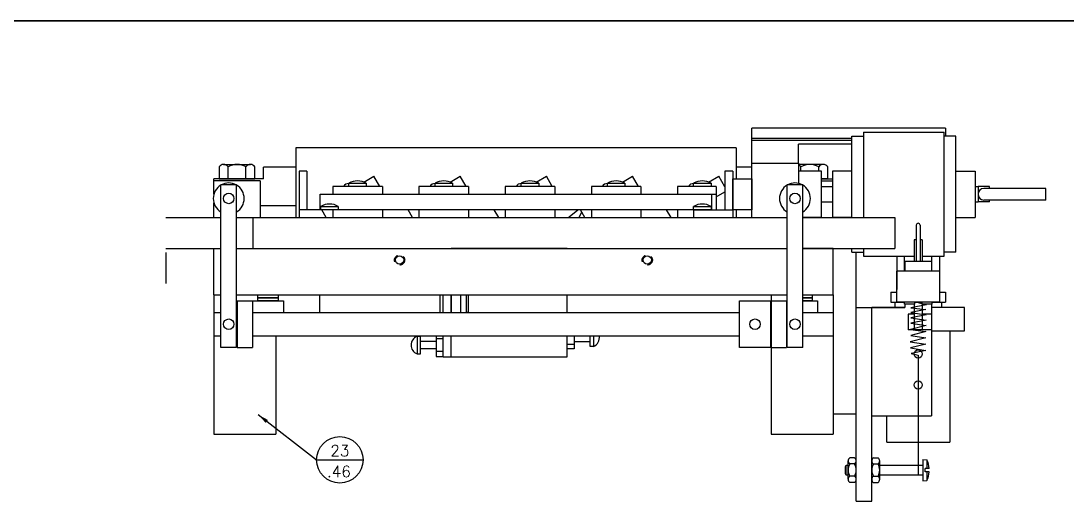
# Model space of a CAD drawing. Extents: x -8.9 to 33, y 0 to 21.
# Drawn here: x 1.8 to 18.7, y 13.25 to 21 of the extents above; entities that cross this region are included whole.
import ezdxf
from ezdxf.enums import TextEntityAlignment as Align

# ---------------------------------------------------------------- set-up
doc = ezdxf.new("R2010")
doc.units = 0
doc.header["$MEASUREMENT"] = 0
doc.linetypes.add('HIDDEN2', pattern=[0.1875, 0.125, -0.0625])
doc.layers.get('DEFPOINTS').update_dxf_attribs({"linetype": 'CONTINUOUS'})
for name, color, linetype in [('BHBRACKET', 3, 'CONTINUOUS'), ('BORDER', 5, 'CONTINUOUS'), ('BRUSHHOLDER', 3, 'CONTINUOUS'), ('BRUSHSUPPORT', 3, 'CONTINUOUS'), ('CASING', 3, 'CONTINUOUS'), ('DIM', 1, 'CONTINUOUS'), ('FASTEN-A', 4, 'CONTINUOUS'), ('NFHIDDEN', 6, 'HIDDEN2'), ('OBJECT', 3, 'CONTINUOUS'), ('PRIMARYDOG', 3, 'CONTINUOUS'), ('SOLONOID', 3, 'CONTINUOUS'), ('SOLONOIDBRACKET', 3, 'CONTINUOUS'), ('TEXT', 1, 'CONTINUOUS')]:
    doc.layers.add(name, color=color, linetype=linetype)
doc.styles.add('FADD', font='simplex.shx')
doc.styles.add('SIMPLEX', font='romans')
doc.dimstyles.new('STANDARD$7', dxfattribs={"dimtxt": 0.1, "dimasz": 0.18, "dimexe": 0.18, "dimexo": 0.063, "dimgap": 0.1, "dimtad": 0, "dimtih": 1, "dimtoh": 1, "dimdec": 3, "dimzin": 0, "dimdsep": 46, "dimtxsty": 'SIMPLEX', "dimcen": 0.1, "dimclrd": 1, "dimclre": 1, "dimclrt": 1, "dimadec": 0, "dimazin": 0, "dimtfac": 0.8, "dimtdec": 3, "dimtofl": 0, "dimtmove": 0, "dimatfit": 0, "dimfxl": 1, "dimtolj": 1, "dimtzin": 0, "dimarcsym": 0})

# ---------------------------------------------------------------- blocks, each defined once
blk = doc.blocks.new('P-TAG')
at = {"layer": 'OBJECT'}
blk.add_line((0, 0), (0.75, 0), dxfattribs=at)
blk.add_circle((0.375, 0), 0.375, dxfattribs=at)
at = {"layer": 'TEXT', "style": 'FADD'}
for tag, p in [('PART#', (0.375, 0.058)), ('DRAWING', (0.36, -0.278))]:
    blk.add_attdef(tag, text='', height=0.18, dxfattribs=at).set_placement(p, align=Align.CENTER)

msp = doc.modelspace()

# ---------------------------------------------------------------- linework, layer by layer
at = {"layer": 'BHBRACKET'}
for p, q in [((7.64, 18.326), (6.84, 18.326)), ((6.84, 18.326), (6.84, 18.201)), ((7.64, 18.326), (7.64, 18.201)), ((9.032, 18.326), (8.232, 18.326)), ((8.232, 18.326), (8.232, 18.201)), ((9.032, 18.326), (9.032, 18.201)), ((10.424, 18.326), (9.624, 18.326)), ((9.624, 18.326), (9.624, 18.201)), ((10.424, 18.326), (10.424, 18.201)), ((11.816, 18.326), (11.016, 18.326)), ((11.016, 18.326), (11.016, 18.201)), ((11.816, 18.326), (11.816, 18.201)), ((13.033, 18.326), (12.408, 18.326)), ((12.408, 18.326), (12.408, 18.201)), ((13.033, 18.326), (13.033, 17.951)), ((6.84, 18.201), (7.64, 18.201)), ((8.232, 18.201), (9.032, 18.201)), ((9.624, 18.201), (10.424, 18.201)), ((11.016, 18.201), (11.816, 18.201)), ((12.408, 18.201), (13.033, 18.201)), ((6.84, 17.951), (6.84, 17.826)), ((7.64, 17.951), (7.64, 17.826)), ((8.232, 17.951), (8.232, 17.826)), ((9.032, 17.951), (9.032, 17.826)), ((9.624, 17.951), (9.624, 17.826)), ((10.424, 17.951), (10.424, 17.826)), ((11.016, 17.951), (11.016, 17.826)), ((11.816, 17.951), (11.816, 17.826)), ((12.408, 17.951), (12.408, 17.826))]:
    msp.add_line(p, q, dxfattribs=at)
at = {"layer": 'BORDER'}
for p, q in [((0, 21), (33, 21)), ((33, 21), (0, 21))]:
    msp.add_line(p, q, dxfattribs=at)
at = {"layer": 'BRUSHHOLDER'}
for p, q in [((7.341, 18.398), (7.505, 18.493)), ((7.601, 18.326), (7.505, 18.493)), ((8.733, 18.398), (8.897, 18.493)), ((8.993, 18.326), (8.897, 18.493)), ((10.125, 18.398), (10.289, 18.493)), ((10.385, 18.326), (10.289, 18.493)), ((11.517, 18.398), (11.681, 18.493)), ((11.777, 18.326), (11.681, 18.493)), ((12.909, 18.398), (13.073, 18.493)), ((13.173, 18.32), (13.073, 18.493)), ((13.033, 18.158), (13.173, 18.239)), ((6.735, 17.826), (6.663, 17.951)), ((8.127, 17.826), (8.055, 17.951)), ((9.519, 17.826), (9.447, 17.951)), ((10.911, 17.826), (10.839, 17.951)), ((12.303, 17.826), (12.231, 17.951))]:
    msp.add_line(p, q, dxfattribs=at)
for points in [[(5.631, 16.527), (5.631, 16.577), (5.957, 16.577), (5.957, 16.527)], [(5.631, 16.477), (5.631, 16.527), (5.957, 16.527), (5.957, 16.477)]]:
    msp.add_lwpolyline(points, close=True, dxfattribs=at)
for points in [[(14.429, 16.577), (14.582, 16.577), (14.582, 16.527), (14.429, 16.527)], [(14.429, 16.527), (14.582, 16.527), (14.582, 16.477), (14.429, 16.477)]]:
    msp.add_lwpolyline(points, dxfattribs=at)
at = {"layer": 'BRUSHSUPPORT'}
for p, q in [((13.352, 18.951), (6.243, 18.951)), ((6.243, 18.951), (6.243, 17.826)), ((13.352, 18.951), (13.352, 18.451)), ((6.298, 18.576), (6.298, 17.826)), ((6.423, 18.576), (6.298, 18.576)), ((6.423, 18.576), (6.423, 17.951)), ((13.173, 18.576), (13.173, 17.951)), ((13.298, 18.576), (13.173, 18.576)), ((13.298, 18.576), (13.298, 17.826)), ((6.931, 17.951), (6.298, 17.951)), ((12.665, 17.951), (13.298, 17.951)), ((12.665, 17.951), (12.665, 17.826)), ((13.352, 17.951), (13.352, 17.826)), ((6.298, 17.826), (6.735, 17.826)), ((12.665, 17.826), (13.298, 17.826))]:
    msp.add_line(p, q, dxfattribs=at)
at = {"layer": 'CASING', "color": 3}
for p, q in [((9.032, 17.827), (9.519, 17.827)), ((10.424, 17.827), (10.624, 17.827)), ((10.624, 17.826), (10.624, 17.827)), ((10.624, 17.327), (8.749, 17.327)), ((9.034, 16.289), (9.034, 16.577)), ((10.624, 16.289), (10.624, 16.577)), ((8.749, 15.577), (8.749, 15.914)), ((10.624, 15.577), (10.624, 15.914)), ((8.749, 15.577), (10.624, 15.577))]:
    msp.add_line(p, q, dxfattribs=at)
at = {"layer": 'CASING'}
for p, q in [((8.624, 15.583), (8.624, 15.914)), ((10.624, 15.702), (10.624, 15.914))]:
    msp.add_line(p, q, dxfattribs=at)
at = {"layer": 'DEFPOINTS', "color": 0, "linetype": 'ByBlock'}
for p in [(10.638, 17.821), (10.659, 17.835), (10.854, 17.908), (8.749, 15.577)]:
    msp.add_point(p, dxfattribs=at)
at = {"layer": 'FASTEN-A', "color": 4, "linetype": 'Continuous'}
for p, q in [((5.005, 18.643), (5.005, 18.451)), ((5.077, 18.681), (5.51, 18.681)), ((5.149, 18.451), (5.149, 18.643)), ((5.438, 18.451), (5.438, 18.643)), ((5.582, 18.451), (5.582, 18.643)), ((16.421, 16.414), (16.173, 16.366)), ((16.294, 16.451), (16.421, 16.414)), ((16.173, 16.366), (16.419, 16.338)), ((16.422, 16.253), (16.173, 16.206)), ((16.419, 16.338), (16.174, 16.292)), ((16.174, 16.292), (16.422, 16.253)), ((16.421, 16.08), (16.172, 16.018)), ((16.173, 16.206), (16.421, 16.166)), ((16.421, 16.166), (16.173, 16.121)), ((16.173, 16.121), (16.421, 16.08)), ((8.51, 15.914), (8.51, 15.583)), ((10.739, 15.914), (10.739, 15.702)), ((16.172, 16.018), (16.417, 15.983)), ((16.417, 15.983), (16.173, 15.919)), ((16.173, 15.919), (16.418, 15.882)), ((8.624, 15.866), (8.51, 15.866)), ((10.624, 15.782), (10.739, 15.782)), ((16.418, 15.882), (16.164, 15.818)), ((16.164, 15.818), (16.419, 15.779)), ((16.419, 15.779), (16.17, 15.722)), ((16.17, 15.722), (16.417, 15.678)), ((8.624, 15.663), (8.51, 15.663)), ((8.51, 15.583), (8.624, 15.583)), ((10.739, 15.702), (10.624, 15.702)), ((16.417, 15.678), (16.18, 15.627)), ((16.18, 15.627), (16.295, 15.6)), ((16.294, 15.601), (16.294, 13.663)), ((15.164, 13.597), (15.164, 13.894)), ((15.267, 13.944), (15.19, 13.944)), ((15.294, 13.597), (15.294, 13.894)), ((15.544, 13.597), (15.544, 13.894)), ((15.57, 13.944), (15.647, 13.944)), ((15.674, 13.597), (15.674, 13.894)), ((16.368, 13.917), (16.368, 13.573)), ((16.368, 13.917), (16.434, 13.912)), ((16.434, 13.912), (16.434, 13.772)), ((15.118, 13.8), (15.133, 13.827)), ((15.118, 13.691), (15.118, 13.8)), ((15.133, 13.663), (15.118, 13.691)), ((15.133, 13.827), (15.164, 13.827)), ((15.133, 13.663), (15.133, 13.827)), ((15.267, 13.845), (15.19, 13.845)), ((15.57, 13.845), (15.647, 13.845)), ((15.674, 13.827), (16.368, 13.827)), ((16.473, 13.772), (16.408, 13.772)), ((16.408, 13.718), (16.408, 13.772)), ((16.473, 13.718), (16.408, 13.718)), ((16.434, 13.718), (16.434, 13.579)), ((15.164, 13.663), (15.133, 13.663)), ((15.267, 13.646), (15.19, 13.646)), ((15.267, 13.547), (15.19, 13.547)), ((15.57, 13.646), (15.647, 13.646)), ((15.57, 13.547), (15.647, 13.547)), ((16.368, 13.663), (15.674, 13.663)), ((16.368, 13.573), (16.434, 13.579))]:
    msp.add_line(p, q, dxfattribs=at)
at = {"layer": 'FASTEN-A', "linetype": 'ByBlock'}
for p, q in [((14.76, 18.681), (14.36, 18.681)), ((14.399, 18.576), (14.399, 18.643)), ((14.688, 18.576), (14.688, 18.643)), ((14.832, 18.643), (14.832, 18.451)), ((5.005, 18.451), (5.582, 18.451)), ((14.832, 18.451), (14.735, 18.451))]:
    msp.add_line(p, q, dxfattribs=at)
at = {"layer": 'FASTEN-A'}
msp.add_line((16.075, 16.451), (15.95, 16.451), dxfattribs=at)
at = {"layer": 'FASTEN-A', "color": 4, "linetype": 'Continuous'}
for points in [[(7.381, 18.326), (7.099, 18.326), (7.099, 18.379), (7.381, 18.379)], [(8.773, 18.326), (8.491, 18.326), (8.491, 18.379), (8.773, 18.379)], [(10.165, 18.326), (9.883, 18.326), (9.883, 18.379), (10.165, 18.379)], [(11.557, 18.326), (11.275, 18.326), (11.275, 18.379), (11.557, 18.379)], [(12.949, 18.326), (12.667, 18.326), (12.667, 18.379), (12.949, 18.379)], [(6.928, 17.951), (6.646, 17.951), (6.646, 18.004), (6.928, 18.004)], [(12.949, 17.951), (12.667, 17.951), (12.667, 18.004), (12.949, 18.004)], [(8.254, 15.623), (8.254, 15.905), (8.201, 15.905), (8.201, 15.623)], [(8.51, 15.826), (8.51, 15.703), (8.254, 15.703), (8.254, 15.826)]]:
    msp.add_lwpolyline(points, close=True, dxfattribs=at)
at = {"layer": 'FASTEN-A'}
for points in [[(16.075, 16.425), (16.075, 16.451)], [(16.078, 16.37), (15.544, 16.37)]]:
    msp.add_lwpolyline(points, dxfattribs=at)
at = {"layer": 'FASTEN-A', "color": 4, "linetype": 'Continuous'}
for points in [[(10.739, 15.914), (10.739, 15.821), (10.995, 15.821), (10.995, 15.914)], [(10.995, 15.742), (10.995, 15.914)], [(11.048, 15.914), (11.048, 15.742), (10.995, 15.742)]]:
    msp.add_lwpolyline(points, dxfattribs=at)
for centre, radius, start, end in [((5.077, 18.595), 0.0867, 33.6265, 146.3737), ((5.294, 18.393), 0.289, 60, 120), ((5.51, 18.595), 0.0867, 33.6265, 146.3737), ((7.24, 18.135), 0.282, 60, 120), ((8.632, 18.135), 0.282, 60, 120), ((10.024, 18.135), 0.282, 60, 120), ((11.416, 18.135), 0.282, 60, 120), ((12.808, 18.135), 0.282, 60, 120), ((7.109, 18.264), 0.113, 95.0069, 146.5186), ((8.501, 18.264), 0.113, 95.0069, 146.5186), ((9.893, 18.264), 0.113, 95.0069, 146.5186), ((11.285, 18.264), 0.113, 95.0069, 146.5186), ((12.677, 18.264), 0.113, 95.0069, 146.5186), ((6.787, 17.76), 0.282, 60, 120), ((12.808, 17.76), 0.282, 60, 120), ((8.254, 15.764), 0.151, 110.5693, 249.4307), ((10.995, 15.883), 0.151, 290.5693, 11.9195), ((15.223, 13.894), 0.0596, 123.6267, 236.3736), ((15.234, 13.894), 0.0596, 303.6263, 56.3735), ((15.603, 13.894), 0.0596, 123.6265, 236.3737), ((15.614, 13.894), 0.0596, 303.6264, 56.3733), ((16.108, 13.745), 0.365, 4.2376, 27.0597), ((15.362, 13.745), 0.198, 150, 210), ((15.095, 13.745), 0.198, 330, 30), ((15.742, 13.745), 0.198, 150, 210), ((15.475, 13.745), 0.198, 330, 30), ((16.108, 13.745), 0.365, 332.9403, 355.7624), ((15.223, 13.597), 0.0596, 123.6267, 236.3736), ((15.234, 13.597), 0.0596, 303.6263, 56.3735), ((15.603, 13.597), 0.0596, 123.6265, 236.3737), ((15.614, 13.597), 0.0596, 303.6264, 56.3733)]:
    msp.add_arc(centre, radius, start, end, dxfattribs=at)
at = {"layer": 'FASTEN-A', "linetype": 'ByBlock'}
for centre, radius, start, end in [((14.327, 18.595), 0.0867, 33.6263, 67.8965), ((14.544, 18.393), 0.289, 60, 120), ((14.76, 18.595), 0.0867, 33.6263, 146.3735)]:
    msp.add_arc(centre, radius, start, end, dxfattribs=at)
at = {"layer": 'NFHIDDEN'}
for centre in [(7.919, 17.139), (11.919, 17.139)]:
    msp.add_circle(centre, 0.082, dxfattribs=at)
at = {"layer": 'OBJECT'}
for p, q in [((16.735, 19.266), (13.61, 19.266)), ((13.61, 18.701), (13.61, 19.266)), ((16.735, 19.266), (16.735, 19.139)), ((15.221, 19.1), (13.61, 19.1)), ((15.221, 19.139), (15.409, 19.139)), ((15.221, 17.826), (15.221, 19.139)), ((15.411, 19.201), (15.411, 17.826)), ((15.411, 19.201), (16.712, 19.201)), ((16.712, 17.201), (16.712, 19.201)), ((16.901, 19.139), (16.714, 19.139)), ((16.901, 17.264), (16.901, 19.139)), ((15.221, 19.071), (13.61, 19.071)), ((14.36, 18.701), (14.36, 19.009)), ((15.221, 19.009), (14.36, 19.009)), ((5.719, 18.451), (5.719, 18.639)), ((6.243, 18.639), (5.719, 18.639)), ((13.61, 18.639), (13.352, 18.639)), ((5.719, 18.451), (4.919, 18.451)), ((4.919, 18.203), (4.919, 18.451)), ((14.735, 18.576), (14.36, 18.576)), ((14.735, 17.826), (14.735, 18.576)), ((14.735, 18.451), (14.909, 18.451)), ((14.909, 18.576), (14.909, 17.826)), ((15.221, 18.576), (14.909, 18.576)), ((16.901, 18.576), (17.214, 18.576)), ((17.214, 18.576), (17.214, 17.826)), ((5.669, 18.415), (4.919, 18.415)), ((4.919, 18.203), (4.919, 18.415)), ((5.034, 15.727), (5.034, 18.352)), ((5.284, 18.352), (5.034, 18.352)), ((5.284, 15.727), (5.284, 18.352)), ((5.669, 18.415), (5.669, 17.826)), ((14.429, 18.352), (14.179, 18.352)), ((14.179, 15.727), (14.179, 18.352)), ((14.429, 15.727), (14.429, 18.352)), ((14.735, 18.415), (14.909, 18.415)), ((14.735, 18.326), (14.909, 18.326)), ((17.214, 18.326), (17.261, 18.326)), ((17.261, 18.326), (17.261, 18.076)), ((17.448, 18.326), (17.261, 18.326)), ((18.355, 18.295), (17.355, 18.295)), ((17.448, 18.295), (17.448, 18.326)), ((18.355, 18.107), (18.355, 18.295)), ((18.355, 18.107), (17.355, 18.107)), ((17.448, 18.076), (17.448, 18.107)), ((4.919, 17.826), (4.919, 18.063)), ((4.919, 18.014), (4.919, 18.063)), ((6.243, 18.014), (5.669, 18.014)), ((14.735, 18.076), (14.909, 18.076)), ((17.214, 18.076), (17.261, 18.076)), ((17.448, 18.076), (17.261, 18.076)), ((4.142, 17.826), (5.034, 17.826)), ((5.284, 17.826), (14.179, 17.826)), ((5.549, 17.826), (5.549, 17.326)), ((14.429, 17.826), (15.919, 17.826)), ((14.735, 17.826), (14.429, 17.826)), ((15.221, 17.826), (14.909, 17.826)), ((15.919, 17.826), (15.919, 17.326)), ((16.901, 17.826), (17.214, 17.826)), ((16.263, 17.7), (16.263, 17.121)), ((16.325, 17.7), (16.325, 17.121)), ((16.231, 17.465), (16.231, 17.121)), ((16.263, 17.465), (16.231, 17.465)), ((16.356, 17.465), (16.325, 17.465)), ((16.356, 17.465), (16.356, 17.121)), ((4.142, 17.326), (5.034, 17.326)), ((4.142, 17.261), (4.142, 16.761)), ((4.919, 17.327), (5.034, 17.327)), ((4.919, 16.577), (4.919, 17.327)), ((4.919, 17.327), (5.034, 17.327)), ((5.284, 17.327), (14.179, 17.327)), ((5.284, 17.327), (5.669, 17.327)), ((5.284, 17.326), (14.179, 17.326)), ((6.299, 17.327), (6.549, 17.327)), ((6.924, 17.327), (13.924, 17.327)), ((13.924, 17.327), (14.174, 17.327)), ((14.919, 17.327), (14.429, 17.327)), ((14.429, 17.327), (14.919, 17.327)), ((14.429, 17.326), (15.919, 17.326)), ((14.919, 16.577), (14.919, 17.327)), ((15.221, 17.264), (15.221, 17.326)), ((15.221, 17.264), (15.409, 17.264)), ((15.294, 13.245), (15.294, 17.264)), ((15.411, 17.326), (15.411, 17.201)), ((16.901, 17.264), (16.714, 17.264)), ((15.411, 17.201), (16.231, 17.201)), ((16.078, 17.121), (16.509, 17.121)), ((16.078, 17.121), (16.078, 16.96)), ((16.356, 17.201), (16.712, 17.201)), ((16.509, 17.121), (16.509, 16.96)), ((16.509, 17.088), (16.509, 16.96)), ((16.638, 16.96), (15.95, 16.96)), ((16.078, 17.01), (16.078, 16.96)), ((16.638, 16.96), (16.638, 16.451)), ((4.919, 16.577), (5.034, 16.577)), ((4.919, 16.577), (5.034, 16.577)), ((4.919, 16.577), (4.919, 14.327)), ((5.284, 16.577), (14.179, 16.577)), ((5.284, 16.577), (5.919, 16.577)), ((13.919, 16.577), (14.179, 16.577)), ((13.919, 16.577), (13.919, 14.327)), ((14.429, 16.577), (14.919, 16.577)), ((14.429, 16.577), (14.919, 16.577)), ((14.919, 16.577), (14.919, 14.327)), ((15.854, 16.62), (15.95, 16.62)), ((15.854, 16.62), (15.854, 16.46)), ((16.638, 16.62), (16.734, 16.62)), ((16.734, 16.62), (16.734, 16.46)), ((5.294, 16.477), (6.044, 16.477)), ((5.294, 16.477), (5.294, 15.727)), ((5.544, 16.477), (5.544, 15.727)), ((6.044, 16.477), (6.044, 16.289)), ((13.919, 16.477), (13.919, 15.727)), ((13.919, 16.477), (14.179, 16.477)), ((14.169, 16.477), (14.169, 15.727)), ((14.429, 16.477), (14.669, 16.477)), ((14.669, 16.477), (14.669, 16.289)), ((15.854, 16.46), (16.078, 16.46)), ((15.919, 16.46), (15.919, 16.37)), ((16.638, 16.46), (15.95, 16.46)), ((16.232, 16.425), (16.075, 16.425)), ((16.078, 16.425), (16.078, 16.37)), ((16.231, 16.425), (16.231, 16.013)), ((16.232, 16.451), (16.232, 16.425)), ((16.356, 16.451), (16.232, 16.451)), ((16.513, 16.425), (16.356, 16.425)), ((16.356, 16.425), (16.356, 16.013)), ((16.509, 16.46), (16.734, 16.46)), ((16.509, 16.425), (16.509, 14.621)), ((16.638, 16.451), (16.513, 16.451)), ((16.513, 16.451), (16.513, 16.425)), ((16.669, 16.46), (16.669, 16.37)), ((4.919, 16.289), (5.034, 16.289)), ((5.284, 16.289), (5.294, 16.289)), ((5.544, 16.289), (13.409, 16.289)), ((13.909, 16.289), (13.919, 16.289)), ((14.169, 16.289), (14.179, 16.289)), ((14.429, 16.289), (14.919, 16.289)), ((15.294, 16.37), (15.544, 16.37)), ((15.544, 13.245), (15.544, 16.37)), ((15.544, 16.37), (16.078, 16.37)), ((16.134, 16.263), (16.134, 16.013)), ((16.509, 16.263), (16.356, 16.263)), ((14.169, 16.102), (14.179, 16.102)), ((4.919, 15.914), (5.034, 15.914)), ((5.284, 15.914), (5.294, 15.914)), ((5.544, 15.914), (13.409, 15.914)), ((5.919, 15.914), (5.919, 14.327)), ((13.909, 15.914), (13.919, 15.914)), ((14.169, 15.914), (14.179, 15.914)), ((14.429, 15.914), (14.919, 15.914)), ((16.509, 16.013), (16.134, 16.013)), ((16.804, 15.995), (16.804, 14.195)), ((5.284, 15.727), (5.034, 15.727)), ((5.294, 15.727), (5.544, 15.727)), ((13.919, 15.727), (14.169, 15.727)), ((14.429, 15.727), (14.179, 15.727)), ((15.294, 14.651), (14.919, 14.651)), ((15.544, 14.621), (16.509, 14.621)), ((15.784, 14.621), (15.784, 14.195)), ((4.919, 14.327), (5.919, 14.327)), ((13.919, 14.327), (14.919, 14.327)), ((15.787, 14.195), (16.807, 14.195)), ((15.294, 13.245), (15.544, 13.245))]:
    msp.add_line(p, q, dxfattribs=at)
at = {"layer": 'OBJECT', "linetype": 'Continuous'}
msp.add_line((16.231, 16.263), (16.134, 16.263), dxfattribs=at)
at = {"layer": 'OBJECT'}
for points in [[(13.61, 17.826), (13.61, 18.701), (14.36, 18.701), (14.36, 18.377)], [(15.948, 17.201), (15.948, 16.661), (15.95, 16.661)], [(16.073, 16.96), (16.073, 17.201)], [(16.514, 16.96), (16.514, 17.201)], [(16.639, 17.201), (16.639, 16.661), (16.638, 16.661)], [(15.95, 16.451), (15.95, 16.96)], [(16.356, 16.425), (16.356, 16.451)], [(16.509, 15.995), (17.044, 15.995), (17.044, 16.37), (16.509, 16.37)]]:
    msp.add_lwpolyline(points, dxfattribs=at)
for points in [[(13.298, 17.951), (13.298, 18.451), (13.61, 18.451), (13.61, 17.951)], [(6.638, 17.951), (6.638, 18.201), (12.958, 18.201), (12.958, 17.951)], [(13.409, 15.727), (13.409, 16.477), (13.909, 16.477), (13.909, 15.727)]]:
    msp.add_lwpolyline(points, close=True, dxfattribs=at)
for centre, radius in [((5.159, 18.133), 0.085), ((14.304, 18.133), 0.085), ((7.919, 17.139), 0.068), ((11.919, 17.139), 0.068), ((5.159, 16.102), 0.085), ((13.659, 16.102), 0.085), ((14.304, 16.102), 0.085), ((16.294, 15.621), 0.0658), ((16.294, 15.121), 0.0658)]:
    msp.add_circle(centre, radius, dxfattribs=at)
for centre, radius, start, end in [((5.159, 18.133), 0.25, 120, 240), ((5.159, 18.133), 0.25, 61.0213, 118.9787), ((5.159, 18.133), 0.25, 300, 60), ((14.304, 18.133), 0.25, 120, 240), ((14.304, 18.133), 0.25, 61.0213, 118.9787), ((14.304, 18.133), 0.25, 300, 60), ((17.355, 18.201), 0.0937, 90, 270), ((16.294, 17.7), 0.0312, 0, 180)]:
    msp.add_arc(centre, radius, start, end, dxfattribs=at)
at = {"layer": 'PRIMARYDOG', "color": 3}
for p, q in [((10.659, 17.835), (10.797, 17.951)), ((10.854, 17.908), (10.815, 17.826))]:
    msp.add_line(p, q, dxfattribs=at)
msp.add_arc((10.579, 17.931), 0.125, 303.2046, 310, dxfattribs=at)
at = {"layer": 'SOLONOID'}
for p, q in [((6.624, 16.577), (6.624, 16.289)), ((8.574, 16.289), (8.574, 16.577)), ((8.624, 16.289), (8.624, 16.577)), ((8.749, 16.577), (8.749, 16.289)), ((8.91, 16.289), (8.91, 16.577)), ((8.999, 16.289), (8.999, 16.577)), ((8.999, 16.299), (9.034, 16.299))]:
    msp.add_line(p, q, dxfattribs=at)
at = {"layer": 'SOLONOIDBRACKET'}
for p, q in [((8.624, 16.289), (8.624, 16.577)), ((8.749, 16.289), (8.749, 16.577)), ((8.624, 15.577), (8.624, 15.914)), ((8.749, 15.577), (8.749, 15.914)), ((8.624, 15.577), (8.749, 15.577))]:
    msp.add_line(p, q, dxfattribs=at)

# ---------------------------------------------------------------- block references
at = {"layer": 'DIM'}
msp.add_blockref('P-TAG', (6.579, 13.911), dxfattribs=at).add_auto_attribs({'PART#': '23', 'DRAWING': '.46'})

# ---------------------------------------------------------------- leaders
at = {"layer": 'OBJECT', "color": 1}
msp.add_leader([(5.632, 14.642), (6.579, 13.911)], dimstyle='STANDARD$7', override={"dimtxt": 0.1, "dimexo": 0.063, "dimgap": 0.1, "dimcen": 0.1, "dimclrd": 1, "dimclre": 1, "dimclrt": 1, "dimtfac": 0.8}, dxfattribs=at)

doc.saveas('drawing.dxf')
